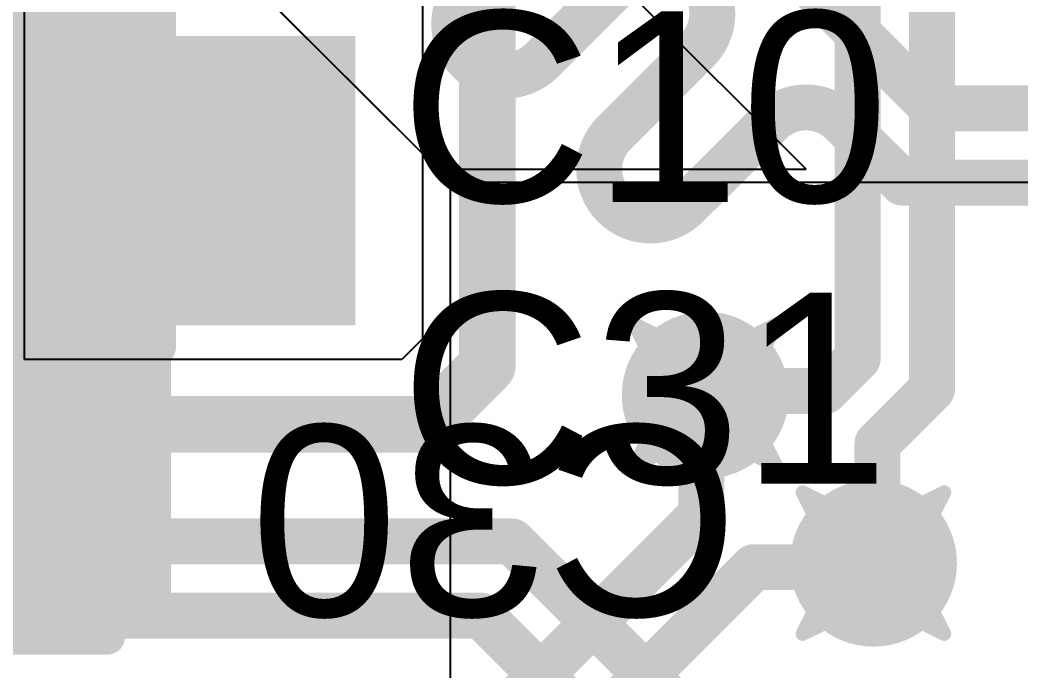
# Model space of a CAD drawing. Header units: inches. Extents: x -6 to 328, y -12 to 81.
# Drawn here: x 25.058 to 28.651, y 13.394 to 15.73 of the extents above; entities that cross this region are included whole.
import ezdxf

# ---------------------------------------------------------------- set-up
doc = ezdxf.new("R2010")
doc.units = ezdxf.units.IN
for name, color, linetype in [('Bottom Layer', 5, 'Continuous'), ('Bottom Overlay', 54, 'Continuous'), ('Bottom Paste', 16, 'Continuous'), ('Bottom Solder', 6, 'Continuous'), ('Drill Drawing', 1, 'Continuous'), ('Top Layer', 1, 'Continuous'), ('Top Overlay', 2, 'Continuous'), ('Top Paste', 8, 'Continuous'), ('Top Solder', 216, 'Continuous'), ('Via Holes', 16, 'Continuous')]:
    doc.layers.add(name, color=color, linetype=linetype)
doc.styles.add('Arial', font='', dxfattribs={"height": 0.2})
doc.styles.get('Arial').set_extended_font_data('Arial')

# ---------------------------------------------------------------- blocks, each defined once
blk = doc.blocks.new('CAP_0201_52')
at = {"layer": 'Top Layer'}
for points in [[(-0.4499991, 0.1499997), (-0.1499997, 0.1499997), (-0.1499997, -0.1499997), (-0.4499991, -0.1499997)], [(0.1499997, 0.1499997), (0.4499991, 0.1499997), (0.4499991, -0.1499997), (0.1499997, -0.1499997)]]:
    blk.add_hatch(color=1, dxfattribs=at).paths.add_polyline_path(points)
at = {"layer": 'Top Paste'}
for points in [[(-0.4499991, 0.1499997), (-0.1499997, 0.1499997), (-0.1499997, -0.1499997), (-0.4499991, -0.1499997)], [(0.1499997, 0.1499997), (0.4499991, 0.1499997), (0.4499991, -0.1499997), (0.1499997, -0.1499997)]]:
    blk.add_hatch(color=8, dxfattribs=at).paths.add_polyline_path(points)
at = {"layer": 'Top Solder'}
for points in [[(-0.50500026, 0.20500086), (-0.09499853999999999, 0.20500086), (-0.09499853999999999, -0.20500086), (-0.50500026, -0.20500086)], [(0.09499853999999999, 0.20500086), (0.50500026, 0.20500086), (0.50500026, -0.20500086), (0.09499853999999999, -0.20500086)]]:
    blk.add_hatch(color=216, dxfattribs=at).paths.add_polyline_path(points)
at = {"layer": 'Top Overlay'}
for points in [[(-0.5334, 0.2286, 0.127, 0.127, 0), (-0.2032, 0.2286, 0.127, 0.127, 0)], [(-0.5334, -0.2286, 0.127, 0.127, 0), (-0.5334, 0.2286, 0.127, 0.127, 0)], [(0.2032, 0.2286, 0.127, 0.127, 0), (0.5334, 0.2286, 0.127, 0.127, 0)], [(0.5334, -0.2286, 0.127, 0.127, 0), (0.5334, 0.2286, 0.127, 0.127, 0)], [(-0.5334, -0.2286, 0.127, 0.127, 0), (-0.2032, -0.2286, 0.127, 0.127, 0)], [(0.2032, -0.2286, 0.127, 0.127, 0), (0.5334, -0.2286, 0.127, 0.127, 0)]]:
    blk.add_lwpolyline(points, format="xyseb", dxfattribs=at)
for points in [[(-0.5651499999999999, 0.2286, 0.0635, 0.0635, 1), (-0.5016499999999999, 0.2286, 0.0635, 0.0635, 1)], [(-0.5651499999999999, 0.2286, 0.0635, 0.0635, 1), (-0.5016499999999999, 0.2286, 0.0635, 0.0635, 1)], [(-0.23495, 0.2286, 0.0635, 0.0635, 1), (-0.17145, 0.2286, 0.0635, 0.0635, 1)], [(0.17145, 0.2286, 0.0635, 0.0635, 1), (0.23495, 0.2286, 0.0635, 0.0635, 1)], [(0.5016499999999999, 0.2286, 0.0635, 0.0635, 1), (0.5651499999999999, 0.2286, 0.0635, 0.0635, 1)], [(0.5016499999999999, 0.2286, 0.0635, 0.0635, 1), (0.5651499999999999, 0.2286, 0.0635, 0.0635, 1)], [(-0.5651499999999999, -0.2286, 0.0635, 0.0635, 1), (-0.5016499999999999, -0.2286, 0.0635, 0.0635, 1)], [(-0.5651499999999999, -0.2286, 0.0635, 0.0635, 1), (-0.5016499999999999, -0.2286, 0.0635, 0.0635, 1)], [(-0.23495, -0.2286, 0.0635, 0.0635, 1), (-0.17145, -0.2286, 0.0635, 0.0635, 1)], [(0.17145, -0.2286, 0.0635, 0.0635, 1), (0.23495, -0.2286, 0.0635, 0.0635, 1)], [(0.5016499999999999, -0.2286, 0.0635, 0.0635, 1), (0.5651499999999999, -0.2286, 0.0635, 0.0635, 1)], [(0.5016499999999999, -0.2286, 0.0635, 0.0635, 1), (0.5651499999999999, -0.2286, 0.0635, 0.0635, 1)]]:
    blk.add_lwpolyline(points, format="xyseb", close=True, dxfattribs=at)
blk = doc.blocks.new('C___0402_B_53')
at = {"layer": 'Bottom Layer'}
for points in [[(-0.2412999999999999, 0.3174999999999999), (-0.2413000000000001, -0.3175), (-0.6985, -0.3174999999999999), (-0.6985, 0.3175)], [(0.6985, 0.3174999999999999), (0.6985, -0.3175), (0.2412999999999999, -0.3174999999999999), (0.2413000000000001, 0.3175)]]:
    blk.add_hatch(color=5, dxfattribs=at).paths.add_polyline_path(points)
at = {"layer": 'Bottom Paste'}
for points in [[(-0.2412999999999999, 0.3174999999999999), (-0.2413000000000001, -0.3175), (-0.6985, -0.3174999999999999), (-0.6985, 0.3175)], [(0.6985, 0.3174999999999999), (0.6985, -0.3175), (0.2412999999999999, -0.3174999999999999), (0.2413000000000001, 0.3175)]]:
    blk.add_hatch(color=16, dxfattribs=at).paths.add_polyline_path(points)
at = {"layer": 'Bottom Solder'}
for points in [[(-0.1813001199999999, 0.3774998799999999), (-0.1813001200000001, -0.3774998800000001), (-0.7584998799999999, -0.3774998799999999), (-0.7584998799999999, 0.3774998800000001)], [(0.7584998799999999, 0.3774998799999999), (0.7584998799999999, -0.3774998800000001), (0.1813001199999999, -0.3774998799999999), (0.1813001200000001, 0.3774998800000001)]]:
    blk.add_hatch(color=6, dxfattribs=at).paths.add_polyline_path(points)
at = {"layer": 'Bottom Overlay'}
for points in [[(-0.7874, 0.4064, 0.127, 0.127, 0), (-0.2794, 0.4064, 0.127, 0.127, 0)], [(-0.7874, -0.4064, 0.127, 0.127, 0), (-0.7874, 0.4064, 0.127, 0.127, 0)], [(0.2794, 0.4064, 0.127, 0.127, 0), (0.7874, 0.4064, 0.127, 0.127, 0)], [(0.7874, -0.4064, 0.127, 0.127, 0), (0.7874, 0.4064, 0.127, 0.127, 0)], [(-0.7874, -0.4064, 0.127, 0.127, 0), (-0.2794, -0.4064, 0.127, 0.127, 0)], [(0.2794, -0.4064, 0.127, 0.127, 0), (0.7874, -0.4064, 0.127, 0.127, 0)]]:
    blk.add_lwpolyline(points, format="xyseb", dxfattribs=at)
for points in [[(-0.8191499999999999, 0.4064, 0.0635, 0.0635, 1), (-0.7556499999999999, 0.4064, 0.0635, 0.0635, 1)], [(-0.8191499999999999, 0.4064, 0.0635, 0.0635, 1), (-0.7556499999999999, 0.4064, 0.0635, 0.0635, 1)], [(-0.31115, 0.4064, 0.0635, 0.0635, 1), (-0.24765, 0.4064, 0.0635, 0.0635, 1)], [(0.24765, 0.4064, 0.0635, 0.0635, 1), (0.31115, 0.4064, 0.0635, 0.0635, 1)], [(0.7556499999999999, 0.4064, 0.0635, 0.0635, 1), (0.8191499999999999, 0.4064, 0.0635, 0.0635, 1)], [(0.7556499999999999, 0.4064, 0.0635, 0.0635, 1), (0.8191499999999999, 0.4064, 0.0635, 0.0635, 1)], [(-0.8191499999999999, -0.4064, 0.0635, 0.0635, 1), (-0.7556499999999999, -0.4064, 0.0635, 0.0635, 1)], [(-0.8191499999999999, -0.4064, 0.0635, 0.0635, 1), (-0.7556499999999999, -0.4064, 0.0635, 0.0635, 1)], [(-0.31115, -0.4064, 0.0635, 0.0635, 1), (-0.24765, -0.4064, 0.0635, 0.0635, 1)], [(0.24765, -0.4064, 0.0635, 0.0635, 1), (0.31115, -0.4064, 0.0635, 0.0635, 1)], [(0.7556499999999999, -0.4064, 0.0635, 0.0635, 1), (0.8191499999999999, -0.4064, 0.0635, 0.0635, 1)], [(0.7556499999999999, -0.4064, 0.0635, 0.0635, 1), (0.8191499999999999, -0.4064, 0.0635, 0.0635, 1)]]:
    blk.add_lwpolyline(points, format="xyseb", close=True, dxfattribs=at)
blk = doc.blocks.new('CAP_0201_72')
at = {"layer": 'Top Layer'}
for points in [[(-0.4499991, 0.1499997), (-0.1499997, 0.1499997), (-0.1499997, -0.1499997), (-0.4499991, -0.1499997)], [(0.1499997, 0.1499997), (0.4499991, 0.1499997), (0.4499991, -0.1499997), (0.1499997, -0.1499997)]]:
    blk.add_hatch(color=1, dxfattribs=at).paths.add_polyline_path(points)
at = {"layer": 'Top Paste'}
for points in [[(-0.4499991, 0.1499997), (-0.1499997, 0.1499997), (-0.1499997, -0.1499997), (-0.4499991, -0.1499997)], [(0.1499997, 0.1499997), (0.4499991, 0.1499997), (0.4499991, -0.1499997), (0.1499997, -0.1499997)]]:
    blk.add_hatch(color=8, dxfattribs=at).paths.add_polyline_path(points)
at = {"layer": 'Top Solder'}
for points in [[(-0.50500026, 0.20500086), (-0.09499853999999999, 0.20500086), (-0.09499853999999999, -0.20500086), (-0.50500026, -0.20500086)], [(0.09499853999999999, 0.20500086), (0.50500026, 0.20500086), (0.50500026, -0.20500086), (0.09499853999999999, -0.20500086)]]:
    blk.add_hatch(color=216, dxfattribs=at).paths.add_polyline_path(points)
at = {"layer": 'Top Overlay'}
for points in [[(-0.5334, 0.2286, 0.127, 0.127, 0), (-0.2032, 0.2286, 0.127, 0.127, 0)], [(-0.5334, -0.2286, 0.127, 0.127, 0), (-0.5334, 0.2286, 0.127, 0.127, 0)], [(0.2032, 0.2286, 0.127, 0.127, 0), (0.5334, 0.2286, 0.127, 0.127, 0)], [(0.5334, -0.2286, 0.127, 0.127, 0), (0.5334, 0.2286, 0.127, 0.127, 0)], [(-0.5334, -0.2286, 0.127, 0.127, 0), (-0.2032, -0.2286, 0.127, 0.127, 0)], [(0.2032, -0.2286, 0.127, 0.127, 0), (0.5334, -0.2286, 0.127, 0.127, 0)]]:
    blk.add_lwpolyline(points, format="xyseb", dxfattribs=at)
for points in [[(-0.5651499999999999, 0.2286, 0.0635, 0.0635, 1), (-0.5016499999999999, 0.2286, 0.0635, 0.0635, 1)], [(-0.5651499999999999, 0.2286, 0.0635, 0.0635, 1), (-0.5016499999999999, 0.2286, 0.0635, 0.0635, 1)], [(-0.23495, 0.2286, 0.0635, 0.0635, 1), (-0.17145, 0.2286, 0.0635, 0.0635, 1)], [(0.17145, 0.2286, 0.0635, 0.0635, 1), (0.23495, 0.2286, 0.0635, 0.0635, 1)], [(0.5016499999999999, 0.2286, 0.0635, 0.0635, 1), (0.5651499999999999, 0.2286, 0.0635, 0.0635, 1)], [(0.5016499999999999, 0.2286, 0.0635, 0.0635, 1), (0.5651499999999999, 0.2286, 0.0635, 0.0635, 1)], [(-0.5651499999999999, -0.2286, 0.0635, 0.0635, 1), (-0.5016499999999999, -0.2286, 0.0635, 0.0635, 1)], [(-0.5651499999999999, -0.2286, 0.0635, 0.0635, 1), (-0.5016499999999999, -0.2286, 0.0635, 0.0635, 1)], [(-0.23495, -0.2286, 0.0635, 0.0635, 1), (-0.17145, -0.2286, 0.0635, 0.0635, 1)], [(0.17145, -0.2286, 0.0635, 0.0635, 1), (0.23495, -0.2286, 0.0635, 0.0635, 1)], [(0.5016499999999999, -0.2286, 0.0635, 0.0635, 1), (0.5651499999999999, -0.2286, 0.0635, 0.0635, 1)], [(0.5016499999999999, -0.2286, 0.0635, 0.0635, 1), (0.5651499999999999, -0.2286, 0.0635, 0.0635, 1)]]:
    blk.add_lwpolyline(points, format="xyseb", close=True, dxfattribs=at)

msp = doc.modelspace()

# ---------------------------------------------------------------- hatches: boundary and pattern name
at = {"layer": 'Bottom Layer'}
for points in [[(24.82534278, 13.6017), (25.60004278, 13.6017), (25.60004278, 17.04899308), (24.82534278, 17.04899308)], [(24.82534278, 14.7828), (26.18739746, 14.7828), (26.18739746, 15.494), (24.82534278, 15.494)]]:
    msp.add_hatch(color=5, dxfattribs=at).paths.add_polyline_path(points)
h = msp.add_hatch(color=5, dxfattribs=at)
edge = h.paths.add_edge_path()
edge.add_arc((25.8572, 15.1384), 0.2999994, 0, 360)
h = msp.add_hatch(color=5, dxfattribs=at)
edge = h.paths.add_edge_path()
edge.add_arc((27.52005672, 14.38171876), 0.2999994, 0, 360)
h = msp.add_hatch(color=5, dxfattribs=at)
edge = h.paths.add_edge_path()
edge.add_arc((28.12392394, 13.77785154), 0.2999994, 0, 360)
at = {"layer": 'Top Layer'}
msp.add_hatch(color=1, dxfattribs=at).paths.add_polyline_path([(25.1712984, 14.6320002), (26.26257384, 14.6320002), (26.26257384, 15.67171872), (25.1712984, 15.67171872)])
h = msp.add_hatch(color=1, dxfattribs=at)
edge = h.paths.add_edge_path()
edge.add_arc((25.8572, 15.1384), 0.2999994, 0, 360)
h = msp.add_hatch(color=1, dxfattribs=at)
edge = h.paths.add_edge_path()
edge.add_arc((27.52005672, 14.38171876), 0.2999994, 0, 360)
h = msp.add_hatch(color=1, dxfattribs=at)
edge = h.paths.add_edge_path()
edge.add_arc((28.12392394, 13.77785154), 0.2999994, 0, 360)
at = {"layer": 'Via Holes'}
h = msp.add_hatch(color=7, dxfattribs=at)
edge = h.paths.add_edge_path()
edge.add_arc((25.8572, 15.1384), 0.1499997, 0, 360)
h = msp.add_hatch(color=7, dxfattribs=at)
edge = h.paths.add_edge_path()
edge.add_arc((27.52005672, 14.38171876), 0.1499997, 0, 360)
h = msp.add_hatch(color=7, dxfattribs=at)
edge = h.paths.add_edge_path()
edge.add_arc((28.12392394, 13.77785154), 0.1499997, 0, 360)

# ---------------------------------------------------------------- linework, layer by layer
at = {"layer": 'Bottom Layer'}
for p, q in [((27.88198132, 15.19319288), (25.79322756, 17.28194918)), ((25.79322756, 15.96053196), (26.5605641, 15.19319288)), ((25.79322756, 15.96053196), (26.51719868, 15.23656084)), ((26.51719868, 15.23656084), (26.60318784, 15.14517418)), ((26.5605641, 15.19319288), (27.88198132, 15.19319288)), ((30.6832, 15.14517672), (26.60318784, 15.14517672)), ((26.60318784, 15.14517672), (26.60318784, 8.02194738)), ((26.60318784, 15.14517418), (26.60318784, 13.33137034))]:
    msp.add_line(p, q, dxfattribs=at)
for points in [[(26.444702, 17.30594964, 0.1651, 0.1651, 0), (28.33877492, 15.41187672, 0.1651, 0.1651, 0)], [(26.93215086, 15.58383472, 0.1651, 0.1651, 0), (27.23068214, 15.882366, 0.1651, 0.1651, 0)], [(27.49111088, 15.88236346, 0.1651, 0.1651, -0.4142135623730951), (27.49111088, 15.62193726, 0.1651, 0.1651, 0)], [(26.67172466, 15.58383472, 0.1651, 0.1651, -0.4142049925621999), (26.67172466, 15.84425838, 0.1651, 0.1651, 0)], [(27.19258214, 15.32340852, 0.1651, 0.1651, 0), (27.49111088, 15.62193726, 0.1651, 0.1651, 0)], [(26.93215086, 15.58383472, 0.1651, 0.1651, -0.4142135623730951), (26.67172466, 15.58383472, 0.1651, 0.1651, 0)], [(27.75153708, 15.36151614, 0.1651, 0.1651, -0.4142135623730951), (28.01196328, 15.36151614, 0.1651, 0.1651, 0)], [(28.33877492, 15.41187672, 0.1651, 0.1651, 0), (30.41116854, 15.41187672, 0.1651, 0.1651, 0)], [(27.4530058, 15.06298486, 0.1651, 0.1651, 0), (27.75153708, 15.36151614, 0.1651, 0.1651, 0)], [(28.01196328, 15.36151614, 0.1651, 0.1651, 0), (28.16242272, 15.2110567, 0.1651, 0.1651, 0)], [(27.19258214, 15.06298232, 0.1651, 0.1651, -0.4142049925621999), (27.19258214, 15.32340598, 0.1651, 0.1651, 0)], [(27.19258214, 15.32340598, 0.1651, 0.1651, 0), (27.19258214, 15.32340852, 0.1651, 0.1651, 0)], [(28.16242272, 15.2110567, 0.1651, 0.1651, 0), (28.22079446, 15.15268496, 0.1651, 0.1651, 0)], [(28.22079446, 15.1526875, 0.1651, 0.1651, 0), (28.22830524, 15.14517672, 0.1651, 0.1651, 0)], [(28.22830524, 15.14517672, 0.1651, 0.1651, 0), (29.62586912, 15.14517672, 0.1651, 0.1651, 0)], [(27.19257706, 15.06298232, 0.1651, 0.1651, 0), (27.19257959999999, 15.06298486, 0.1651, 0.1651, 0)], [(27.19257959999999, 15.06298486, 0.1651, 0.1651, 0), (27.19258214, 15.06298232, 0.1651, 0.1651, 0)], [(27.4530058, 15.06298486, 0.1651, 0.1651, -0.4142135623730951), (27.19257959999999, 15.06298486, 0.1651, 0.1651, 0)], [(27.19257959999999, 15.06297978, 0.1651, 0.1651, 0), (27.19258214, 15.06298232, 0.1651, 0.1651, 0)], [(27.50555332, 14.36721536, 0.1651, 0.1651, 0), (27.52005672, 14.38171876, 0.1651, 0.1651, 0)], [(27.50555332, 13.95193298, 0.1651, 0.1651, 0), (27.50555332, 14.36721536, 0.1651, 0.1651, 0)], [(26.79524232, 13.24162198, 0.1651, 0.1651, 0), (27.50555332, 13.95193298, 0.1651, 0.1651, 0)], [(27.06194232, 13.1311523, 0.1651, 0.1651, 0), (27.69413816, 13.76334814, 0.1651, 0.1651, 0)], [(27.69413816, 13.76334814, 0.1651, 0.1651, 0), (28.10942054, 13.76334814, 0.1651, 0.1651, 0)], [(28.10942054, 13.76334814, 0.1651, 0.1651, 0), (28.12392394, 13.77785154, 0.1651, 0.1651, 0)]]:
    msp.add_lwpolyline(points, format="xyseb", dxfattribs=at)
for points in [[(27.44983588, 15.62193726, 0.08255, 0.08255, 1), (27.53238588, 15.62193726, 0.08255, 0.08255, 1)], [(27.44983588, 15.62193726, 0.08255, 0.08255, 1), (27.53238588, 15.62193726, 0.08255, 0.08255, 1)], [(26.63044966, 15.58383472, 0.08255, 0.08255, 1), (26.71299966, 15.58383472, 0.08255, 0.08255, 1)], [(26.63044966, 15.58383472, 0.08255, 0.08255, 1), (26.71299966, 15.58383472, 0.08255, 0.08255, 1)], [(26.89087586, 15.58383472, 0.08255, 0.08255, 1), (26.97342586, 15.58383472, 0.08255, 0.08255, 1)], [(26.89087586, 15.58383472, 0.08255, 0.08255, 1), (26.97342586, 15.58383472, 0.08255, 0.08255, 1)], [(28.29749992, 15.41187672, 0.08255, 0.08255, 1), (28.38004992, 15.41187672, 0.08255, 0.08255, 1)], [(28.29749992, 15.41187672, 0.08255, 0.08255, 1), (28.38004992, 15.41187672, 0.08255, 0.08255, 1)], [(27.71026208, 15.36151614, 0.08255, 0.08255, 1), (27.79281208, 15.36151614, 0.08255, 0.08255, 1)], [(27.71026208, 15.36151614, 0.08255, 0.08255, 1), (27.79281208, 15.36151614, 0.08255, 0.08255, 1)], [(27.97068828, 15.36151614, 0.08255, 0.08255, 1), (28.05323828, 15.36151614, 0.08255, 0.08255, 1)], [(27.97068828, 15.36151614, 0.08255, 0.08255, 1), (28.05323828, 15.36151614, 0.08255, 0.08255, 1)], [(27.15130714, 15.32340852, 0.08255, 0.08255, 1), (27.23385714, 15.32340852, 0.08255, 0.08255, 1)], [(27.15130714, 15.32340852, 0.08255, 0.08255, 1), (27.23385714, 15.32340852, 0.08255, 0.08255, 1)], [(27.15130714, 15.32340598, 0.08255, 0.08255, 1), (27.23385714, 15.32340598, 0.08255, 0.08255, 1)], [(27.15130714, 15.32340598, 0.08255, 0.08255, 1), (27.23385714, 15.32340598, 0.08255, 0.08255, 1)], [(28.12114772, 15.2110567, 0.08255, 0.08255, 1), (28.20369772, 15.2110567, 0.08255, 0.08255, 1)], [(28.12114772, 15.2110567, 0.08255, 0.08255, 1), (28.20369772, 15.2110567, 0.08255, 0.08255, 1)], [(28.17951946, 15.1526875, 0.08255, 0.08255, 1), (28.26206946, 15.1526875, 0.08255, 0.08255, 1)], [(28.17951946, 15.15268496, 0.08255, 0.08255, 1), (28.26206946, 15.15268496, 0.08255, 0.08255, 1)], [(28.18703024, 15.14517672, 0.08255, 0.08255, 1), (28.26958024, 15.14517672, 0.08255, 0.08255, 1)], [(28.18703024, 15.14517672, 0.08255, 0.08255, 1), (28.26958024, 15.14517672, 0.08255, 0.08255, 1)], [(27.15130206, 15.06298232, 0.08255, 0.08255, 1), (27.23385206, 15.06298232, 0.08255, 0.08255, 1)], [(27.1513046, 15.06298486, 0.08255, 0.08255, 1), (27.2338546, 15.06298486, 0.08255, 0.08255, 1)], [(27.1513046, 15.06298486, 0.08255, 0.08255, 1), (27.2338546, 15.06298486, 0.08255, 0.08255, 1)], [(27.1513046, 15.06298486, 0.08255, 0.08255, 1), (27.2338546, 15.06298486, 0.08255, 0.08255, 1)], [(27.1513046, 15.06297978, 0.08255, 0.08255, 1), (27.2338546, 15.06297978, 0.08255, 0.08255, 1)], [(27.15130714, 15.06298232, 0.08255, 0.08255, 1), (27.23385714, 15.06298232, 0.08255, 0.08255, 1)], [(27.15130714, 15.06298232, 0.08255, 0.08255, 1), (27.23385714, 15.06298232, 0.08255, 0.08255, 1)], [(27.15130714, 15.06298232, 0.08255, 0.08255, 1), (27.23385714, 15.06298232, 0.08255, 0.08255, 1)], [(27.4117308, 15.06298486, 0.08255, 0.08255, 1), (27.4942808, 15.06298486, 0.08255, 0.08255, 1)], [(27.4117308, 15.06298486, 0.08255, 0.08255, 1), (27.4942808, 15.06298486, 0.08255, 0.08255, 1)], [(27.46427832, 14.36721536, 0.08255, 0.08255, 1), (27.54682832, 14.36721536, 0.08255, 0.08255, 1)], [(27.46427832, 14.36721536, 0.08255, 0.08255, 1), (27.54682832, 14.36721536, 0.08255, 0.08255, 1)], [(27.47878172, 14.38171876, 0.08255, 0.08255, 1), (27.56133172, 14.38171876, 0.08255, 0.08255, 1)], [(27.46427832, 13.95193298, 0.08255, 0.08255, 1), (27.54682832, 13.95193298, 0.08255, 0.08255, 1)], [(27.46427832, 13.95193298, 0.08255, 0.08255, 1), (27.54682832, 13.95193298, 0.08255, 0.08255, 1)], [(27.65286316, 13.76334814, 0.08255, 0.08255, 1), (27.73541316, 13.76334814, 0.08255, 0.08255, 1)], [(27.65286316, 13.76334814, 0.08255, 0.08255, 1), (27.73541316, 13.76334814, 0.08255, 0.08255, 1)], [(28.06814554, 13.76334814, 0.08255, 0.08255, 1), (28.15069554, 13.76334814, 0.08255, 0.08255, 1)], [(28.06814554, 13.76334814, 0.08255, 0.08255, 1), (28.15069554, 13.76334814, 0.08255, 0.08255, 1)], [(28.08264894, 13.77785154, 0.08255, 0.08255, 1), (28.16519894, 13.77785154, 0.08255, 0.08255, 1)]]:
    msp.add_lwpolyline(points, format="xyseb", close=True, dxfattribs=at)
at = {"layer": 'Drill Drawing'}
for points in [[(25.6032, 15.3924, 0.0508, 0.0508, 0), (25.8572, 15.2654, 0.0508, 0.0508, 0)], [(25.6032, 15.3924, 0.0508, 0.0508, 0), (25.7302, 15.1384, 0.0508, 0.0508, 0)], [(25.8572, 15.2654, 0.0508, 0.0508, 0), (26.1112, 15.3924, 0.0508, 0.0508, 0)], [(25.9842, 15.1384, 0.0508, 0.0508, 0), (26.1112, 15.3924, 0.0508, 0.0508, 0)], [(25.6032, 14.8844, 0.0508, 0.0508, 0), (25.7302, 15.1384, 0.0508, 0.0508, 0)], [(25.9842, 15.1384, 0.0508, 0.0508, 0), (26.1112, 14.8844, 0.0508, 0.0508, 0)], [(25.6032, 14.8844, 0.0508, 0.0508, 0), (25.8572, 15.0114, 0.0508, 0.0508, 0)], [(25.8572, 15.0114, 0.0508, 0.0508, 0), (26.1112, 14.8844, 0.0508, 0.0508, 0)], [(27.26605672, 14.63571876, 0.0508, 0.0508, 0), (27.52005672, 14.50871876, 0.0508, 0.0508, 0)], [(27.26605672, 14.63571876, 0.0508, 0.0508, 0), (27.39305672, 14.38171876, 0.0508, 0.0508, 0)], [(27.52005672, 14.50871876, 0.0508, 0.0508, 0), (27.77405672, 14.63571876, 0.0508, 0.0508, 0)], [(27.64705672, 14.38171876, 0.0508, 0.0508, 0), (27.77405672, 14.63571876, 0.0508, 0.0508, 0)], [(27.26605672, 14.12771876, 0.0508, 0.0508, 0), (27.39305672, 14.38171876, 0.0508, 0.0508, 0)], [(27.64705672, 14.38171876, 0.0508, 0.0508, 0), (27.77405672, 14.12771876, 0.0508, 0.0508, 0)], [(27.26605672, 14.12771876, 0.0508, 0.0508, 0), (27.52005672, 14.25471876, 0.0508, 0.0508, 0)], [(27.52005672, 14.25471876, 0.0508, 0.0508, 0), (27.77405672, 14.12771876, 0.0508, 0.0508, 0)], [(27.86992394, 14.03185154, 0.0508, 0.0508, 0), (28.12392394, 13.90485154, 0.0508, 0.0508, 0)], [(27.86992394, 14.03185154, 0.0508, 0.0508, 0), (27.99692394, 13.77785154, 0.0508, 0.0508, 0)], [(28.12392394, 13.90485154, 0.0508, 0.0508, 0), (28.37792394, 14.03185154, 0.0508, 0.0508, 0)], [(28.25092394, 13.77785154, 0.0508, 0.0508, 0), (28.37792394, 14.03185154, 0.0508, 0.0508, 0)], [(27.86992394, 13.52385154, 0.0508, 0.0508, 0), (27.99692394, 13.77785154, 0.0508, 0.0508, 0)], [(28.25092394, 13.77785154, 0.0508, 0.0508, 0), (28.37792394, 13.52385154, 0.0508, 0.0508, 0)], [(27.86992394, 13.52385154, 0.0508, 0.0508, 0), (28.12392394, 13.65085154, 0.0508, 0.0508, 0)], [(28.12392394, 13.65085154, 0.0508, 0.0508, 0), (28.37792394, 13.52385154, 0.0508, 0.0508, 0)]]:
    msp.add_lwpolyline(points, format="xyseb", dxfattribs=at)
for points in [[(25.5905, 15.3924, 0.0254, 0.0254, 1), (25.6159, 15.3924, 0.0254, 0.0254, 1)], [(25.5905, 15.3924, 0.0254, 0.0254, 1), (25.6159, 15.3924, 0.0254, 0.0254, 1)], [(26.0985, 15.3924, 0.0254, 0.0254, 1), (26.1239, 15.3924, 0.0254, 0.0254, 1)], [(26.0985, 15.3924, 0.0254, 0.0254, 1), (26.1239, 15.3924, 0.0254, 0.0254, 1)], [(25.8445, 15.2654, 0.0254, 0.0254, 1), (25.8699, 15.2654, 0.0254, 0.0254, 1)], [(25.8445, 15.2654, 0.0254, 0.0254, 1), (25.8699, 15.2654, 0.0254, 0.0254, 1)], [(25.7175, 15.1384, 0.0254, 0.0254, 1), (25.7429, 15.1384, 0.0254, 0.0254, 1)], [(25.7175, 15.1384, 0.0254, 0.0254, 1), (25.7429, 15.1384, 0.0254, 0.0254, 1)], [(25.9715, 15.1384, 0.0254, 0.0254, 1), (25.9969, 15.1384, 0.0254, 0.0254, 1)], [(25.9715, 15.1384, 0.0254, 0.0254, 1), (25.9969, 15.1384, 0.0254, 0.0254, 1)], [(25.8445, 15.0114, 0.0254, 0.0254, 1), (25.8699, 15.0114, 0.0254, 0.0254, 1)], [(25.8445, 15.0114, 0.0254, 0.0254, 1), (25.8699, 15.0114, 0.0254, 0.0254, 1)], [(25.5905, 14.8844, 0.0254, 0.0254, 1), (25.6159, 14.8844, 0.0254, 0.0254, 1)], [(25.5905, 14.8844, 0.0254, 0.0254, 1), (25.6159, 14.8844, 0.0254, 0.0254, 1)], [(26.0985, 14.8844, 0.0254, 0.0254, 1), (26.1239, 14.8844, 0.0254, 0.0254, 1)], [(26.0985, 14.8844, 0.0254, 0.0254, 1), (26.1239, 14.8844, 0.0254, 0.0254, 1)], [(27.25335672, 14.63571876, 0.0254, 0.0254, 1), (27.27875672, 14.63571876, 0.0254, 0.0254, 1)], [(27.25335672, 14.63571876, 0.0254, 0.0254, 1), (27.27875672, 14.63571876, 0.0254, 0.0254, 1)], [(27.76135671999999, 14.63571876, 0.0254, 0.0254, 1), (27.78675672, 14.63571876, 0.0254, 0.0254, 1)], [(27.76135671999999, 14.63571876, 0.0254, 0.0254, 1), (27.78675672, 14.63571876, 0.0254, 0.0254, 1)], [(27.50735672, 14.50871876, 0.0254, 0.0254, 1), (27.53275672, 14.50871876, 0.0254, 0.0254, 1)], [(27.50735672, 14.50871876, 0.0254, 0.0254, 1), (27.53275672, 14.50871876, 0.0254, 0.0254, 1)], [(27.38035672, 14.38171876, 0.0254, 0.0254, 1), (27.40575672, 14.38171876, 0.0254, 0.0254, 1)], [(27.38035672, 14.38171876, 0.0254, 0.0254, 1), (27.40575672, 14.38171876, 0.0254, 0.0254, 1)], [(27.63435672, 14.38171876, 0.0254, 0.0254, 1), (27.65975672, 14.38171876, 0.0254, 0.0254, 1)], [(27.63435672, 14.38171876, 0.0254, 0.0254, 1), (27.65975672, 14.38171876, 0.0254, 0.0254, 1)], [(27.50735672, 14.25471876, 0.0254, 0.0254, 1), (27.53275672, 14.25471876, 0.0254, 0.0254, 1)], [(27.50735672, 14.25471876, 0.0254, 0.0254, 1), (27.53275672, 14.25471876, 0.0254, 0.0254, 1)], [(27.25335672, 14.12771876, 0.0254, 0.0254, 1), (27.27875672, 14.12771876, 0.0254, 0.0254, 1)], [(27.25335672, 14.12771876, 0.0254, 0.0254, 1), (27.27875672, 14.12771876, 0.0254, 0.0254, 1)], [(27.76135671999999, 14.12771876, 0.0254, 0.0254, 1), (27.78675672, 14.12771876, 0.0254, 0.0254, 1)], [(27.76135671999999, 14.12771876, 0.0254, 0.0254, 1), (27.78675672, 14.12771876, 0.0254, 0.0254, 1)], [(27.85722394, 14.03185154, 0.0254, 0.0254, 1), (27.88262393999999, 14.03185154, 0.0254, 0.0254, 1)], [(27.85722394, 14.03185154, 0.0254, 0.0254, 1), (27.88262393999999, 14.03185154, 0.0254, 0.0254, 1)], [(28.36522394, 14.03185154, 0.0254, 0.0254, 1), (28.39062394, 14.03185154, 0.0254, 0.0254, 1)], [(28.36522394, 14.03185154, 0.0254, 0.0254, 1), (28.39062394, 14.03185154, 0.0254, 0.0254, 1)], [(28.11122394, 13.90485154, 0.0254, 0.0254, 1), (28.13662394, 13.90485154, 0.0254, 0.0254, 1)], [(28.11122394, 13.90485154, 0.0254, 0.0254, 1), (28.13662394, 13.90485154, 0.0254, 0.0254, 1)], [(27.98422394, 13.77785154, 0.0254, 0.0254, 1), (28.00962394, 13.77785154, 0.0254, 0.0254, 1)], [(27.98422394, 13.77785154, 0.0254, 0.0254, 1), (28.00962394, 13.77785154, 0.0254, 0.0254, 1)], [(28.23822394, 13.77785154, 0.0254, 0.0254, 1), (28.26362394, 13.77785154, 0.0254, 0.0254, 1)], [(28.23822394, 13.77785154, 0.0254, 0.0254, 1), (28.26362394, 13.77785154, 0.0254, 0.0254, 1)], [(28.11122394, 13.65085154, 0.0254, 0.0254, 1), (28.13662394, 13.65085154, 0.0254, 0.0254, 1)], [(28.11122394, 13.65085154, 0.0254, 0.0254, 1), (28.13662394, 13.65085154, 0.0254, 0.0254, 1)], [(27.85722394, 13.52385154, 0.0254, 0.0254, 1), (27.88262393999999, 13.52385154, 0.0254, 0.0254, 1)], [(27.85722394, 13.52385154, 0.0254, 0.0254, 1), (27.88262393999999, 13.52385154, 0.0254, 0.0254, 1)], [(28.36522394, 13.52385154, 0.0254, 0.0254, 1), (28.39062394, 13.52385154, 0.0254, 0.0254, 1)], [(28.36522394, 13.52385154, 0.0254, 0.0254, 1), (28.39062394, 13.52385154, 0.0254, 0.0254, 1)]]:
    msp.add_lwpolyline(points, format="xyseb", close=True, dxfattribs=at)
at = {"layer": 'Top Layer'}
for p, q in [((25.074499, 15.1685244), (25.074499, 15.77880004)), ((26.50403894, 15.77880004), (26.50403894, 14.5841339)), ((25.07450408, 15.1685244), (25.074499, 15.1685244)), ((25.07450408, 15.13519452), (25.07450408, 15.1685244)), ((25.074499, 15.04151932), (25.07450154, 15.13519452)), ((25.07450154, 15.13519452), (25.07450408, 15.13519452)), ((25.074499, 14.50973222), (25.074499, 15.04151932)), ((26.50403894, 14.5841339), (26.42963726, 14.50973222)), ((26.42963726, 14.50973222), (25.074499, 14.50973222))]:
    msp.add_line(p, q, dxfattribs=at)
for points in [[(28.33440612, 14.4036161, 0.1651, 0.1651, 0), (28.33440612, 16.46736356, 0.1651, 0.1651, 0)], [(28.06770612, 14.51408578, 0.1651, 0.1651, 0), (28.06770612, 16.35689388, 0.1651, 0.1651, 0)], [(26.73711696, 14.48759104, 0.2032, 0.2032, 0), (26.73711696, 15.90205862, 0.2032, 0.2032, 0)], [(26.52618012, 14.2766542, 0.2032, 0.2032, 0), (26.73711696, 14.48759104, 0.2032, 0.2032, 0)], [(27.9498425, 14.39622216, 0.1651, 0.1651, 0), (28.06770612, 14.51408578, 0.1651, 0.1651, 0)], [(27.52005672, 14.38171876, 0.1651, 0.1651, 0), (27.53456012, 14.39622216, 0.1651, 0.1651, 0)], [(27.53456012, 14.39622216, 0.1651, 0.1651, 0), (27.9498425, 14.39622216, 0.1651, 0.1651, 0)], [(28.13842734, 14.20763732, 0.1651, 0.1651, 0), (28.33440612, 14.4036161, 0.1651, 0.1651, 0)], [(24.894413, 14.2766542, 0.2032, 0.2032, 0), (26.52618012, 14.2766542, 0.2032, 0.2032, 0)], [(28.13842734, 13.79235494, 0.1651, 0.1651, 0), (28.13842734, 14.20763732, 0.1651, 0.1651, 0)], [(24.34973032, 13.8557, 0.1651, 0.1651, 0), (26.82550388, 13.8557, 0.1651, 0.1651, 0)], [(26.82550388, 13.8557, 0.1651, 0.1651, 0), (27.686, 12.99520388, 0.1651, 0.1651, 0)], [(28.12392394, 13.77785154, 0.1651, 0.1651, 0), (28.13842734, 13.79235494, 0.1651, 0.1651, 0)], [(24.4602, 13.589, 0.1651, 0.1651, 0), (26.7150342, 13.589, 0.1651, 0.1651, 0)], [(26.7150342, 13.589, 0.1651, 0.1651, 0), (27.4193, 12.8847342, 0.1651, 0.1651, 0)]]:
    msp.add_lwpolyline(points, format="xyseb", dxfattribs=at)
for points in [[(26.68631696, 14.48759104, 0.1016, 0.1016, 1), (26.78791696, 14.48759104, 0.1016, 0.1016, 1)], [(26.68631696, 14.48759104, 0.1016, 0.1016, 1), (26.78791696, 14.48759104, 0.1016, 0.1016, 1)], [(28.02643112, 14.51408578, 0.08255, 0.08255, 1), (28.10898112, 14.51408578, 0.08255, 0.08255, 1)], [(28.02643112, 14.51408578, 0.08255, 0.08255, 1), (28.10898112, 14.51408578, 0.08255, 0.08255, 1)], [(27.49328512, 14.39622216, 0.08255, 0.08255, 1), (27.57583512, 14.39622216, 0.08255, 0.08255, 1)], [(27.49328512, 14.39622216, 0.08255, 0.08255, 1), (27.57583512, 14.39622216, 0.08255, 0.08255, 1)], [(27.9085675, 14.39622216, 0.08255, 0.08255, 1), (27.9911175, 14.39622216, 0.08255, 0.08255, 1)], [(27.9085675, 14.39622216, 0.08255, 0.08255, 1), (27.9911175, 14.39622216, 0.08255, 0.08255, 1)], [(28.29313112, 14.4036161, 0.08255, 0.08255, 1), (28.37568112, 14.4036161, 0.08255, 0.08255, 1)], [(28.29313112, 14.4036161, 0.08255, 0.08255, 1), (28.37568112, 14.4036161, 0.08255, 0.08255, 1)], [(27.47878172, 14.38171876, 0.08255, 0.08255, 1), (27.56133172, 14.38171876, 0.08255, 0.08255, 1)], [(26.47538012, 14.2766542, 0.1016, 0.1016, 1), (26.57698012, 14.2766542, 0.1016, 0.1016, 1)], [(26.47538012, 14.2766542, 0.1016, 0.1016, 1), (26.57698012, 14.2766542, 0.1016, 0.1016, 1)], [(28.09715234, 14.20763732, 0.08255, 0.08255, 1), (28.17970234, 14.20763732, 0.08255, 0.08255, 1)], [(28.09715234, 14.20763732, 0.08255, 0.08255, 1), (28.17970234, 14.20763732, 0.08255, 0.08255, 1)], [(26.78422888, 13.8557, 0.08255, 0.08255, 1), (26.86677888, 13.8557, 0.08255, 0.08255, 1)], [(26.78422888, 13.8557, 0.08255, 0.08255, 1), (26.86677888, 13.8557, 0.08255, 0.08255, 1)], [(28.09715234, 13.79235494, 0.08255, 0.08255, 1), (28.17970234, 13.79235494, 0.08255, 0.08255, 1)], [(28.09715234, 13.79235494, 0.08255, 0.08255, 1), (28.17970234, 13.79235494, 0.08255, 0.08255, 1)], [(28.08264894, 13.77785154, 0.08255, 0.08255, 1), (28.16519894, 13.77785154, 0.08255, 0.08255, 1)], [(26.6737592, 13.589, 0.08255, 0.08255, 1), (26.7563092, 13.589, 0.08255, 0.08255, 1)], [(26.6737592, 13.589, 0.08255, 0.08255, 1), (26.7563092, 13.589, 0.08255, 0.08255, 1)]]:
    msp.add_lwpolyline(points, format="xyseb", close=True, dxfattribs=at)

# ---------------------------------------------------------------- block references
for name, p in [('CAP_0201_72', (25.0212987, 15.52171902)), ('CAP_0201_52', (25.0212987, 14.7819999)), ('C___0402_B_53', (24.58404278, 13.9192))]:
    msp.add_blockref(name, p)

# ---------------------------------------------------------------- texts
at = {"layer": 'Bottom Overlay', "style": 'Arial', "text_generation_flag": 2}
msp.add_text('C30', height=0.6858, dxfattribs=at).set_placement((27.64158048, 13.58736932))
at = {"layer": 'Top Overlay', "style": 'Arial'}
for s, p in [('C10', (26.42262686, 15.07501176)), ('C31', (26.42361492, 14.0635736))]:
    msp.add_text(s, height=0.6858, dxfattribs=at).set_placement(p)

doc.saveas('drawing.dxf')
